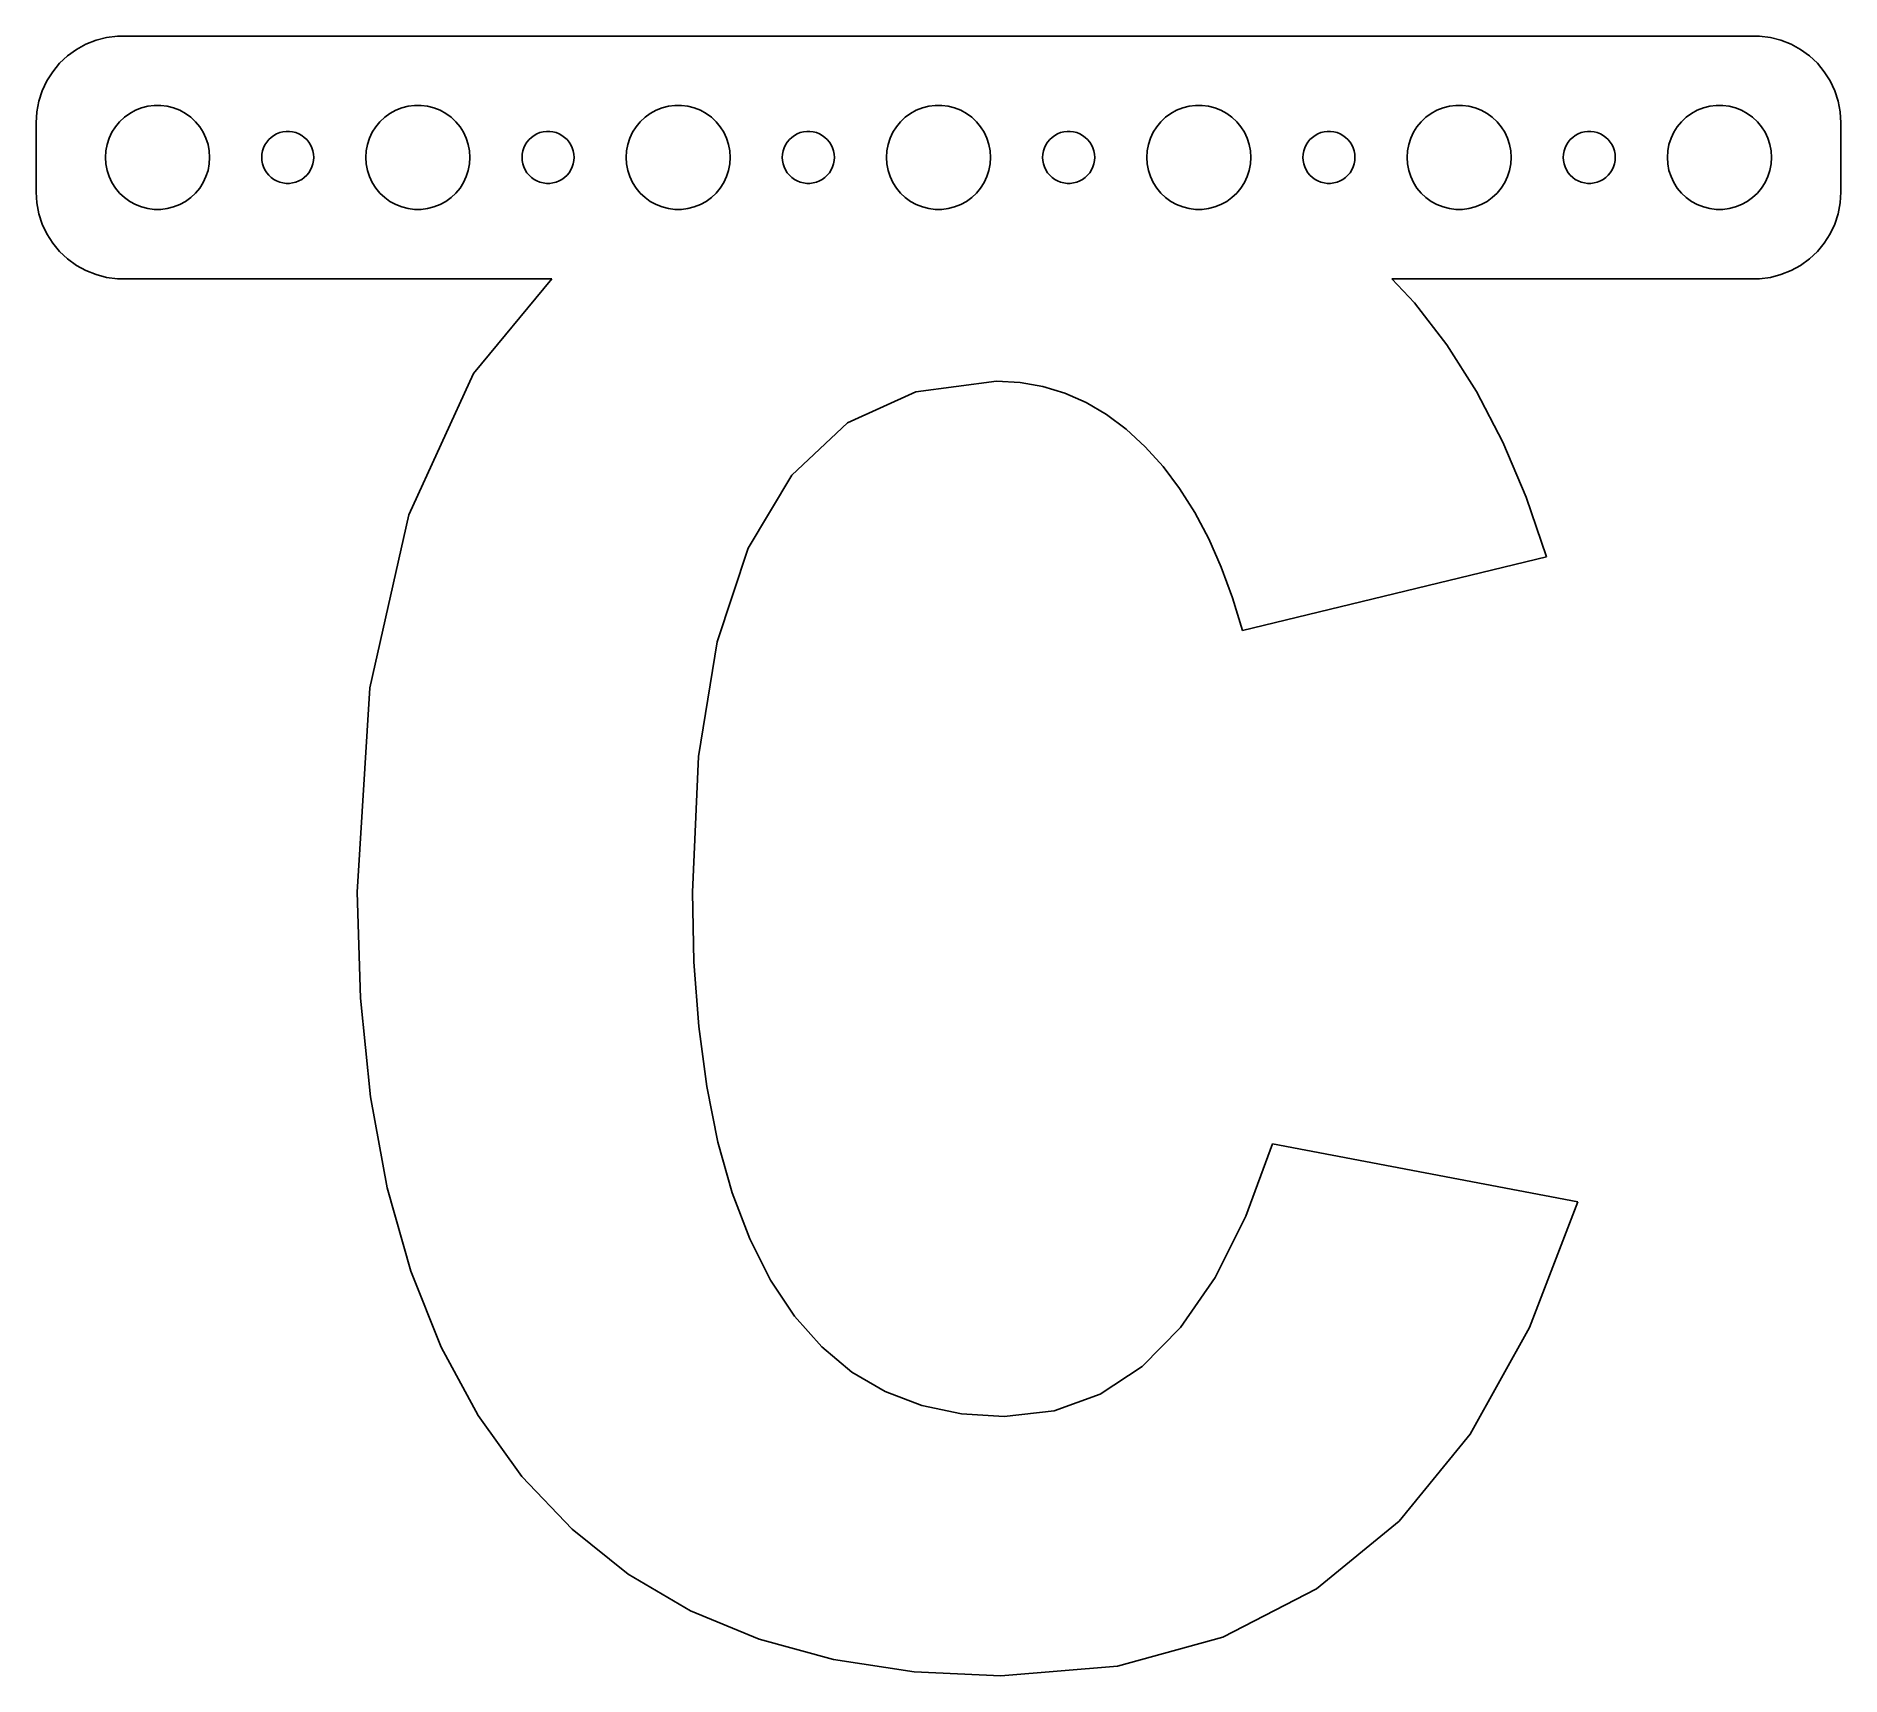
# Model space of a CAD drawing. Header units: metres. Extents: x -52 to 52, y -88 to 7.
import ezdxf

# ---------------------------------------------------------------- set-up
doc = ezdxf.new("R2010")
doc.units = ezdxf.units.M

msp = doc.modelspace()

# ---------------------------------------------------------------- linework, layer by layer
for p, q in [((-49.1289, 6.52412), (-49.6791, 6.22163)), ((-48.5451, 6.75528), (-49.1289, 6.52412)), ((-47.9369, 6.91142), (-48.5451, 6.75528)), ((-47.3139, 6.99013), (-47.9369, 6.91142)), ((47.3139, 6.99013), (-47.3139, 6.99013)), ((47.9369, 6.91142), (47.3139, 6.99013)), ((48.5451, 6.75528), (47.9369, 6.91142)), ((49.1289, 6.52412), (48.5451, 6.75528)), ((49.6791, 6.22163), (49.1289, 6.52412)), ((-50.6448, 5.42273), (-51.0451, 4.93892)), ((-50.1871, 5.85255), (-50.6448, 5.42273)), ((-49.6791, 6.22163), (-50.1871, 5.85255)), ((50.1871, 5.85255), (49.6791, 6.22163)), ((50.6448, 5.42273), (50.1871, 5.85255)), ((51.0451, 4.93892), (50.6448, 5.42273)), ((-51.3815, 4.40877), (-51.6489, 3.84062)), ((-51.0451, 4.93892), (-51.3815, 4.40877)), ((51.3815, 4.40877), (51.0451, 4.93892)), ((51.6489, 3.84062), (51.3815, 4.40877)), ((-51.8429, 3.24344), (-51.9606, 2.62666)), ((-51.6489, 3.84062), (-51.8429, 3.24344)), ((51.8429, 3.24344), (51.6489, 3.84062)), ((51.9606, 2.62666), (51.8429, 3.24344)), ((-51.9606, 2.62666), (-52, 2)), ((-47.1869, 2.05363), (-46.9123, 2.31154)), ((-46.9123, 2.31154), (-46.6075, 2.53297)), ((-46.6075, 2.53297), (-46.2773, 2.71448)), ((-46.2773, 2.71448), (-45.927, 2.85316)), ((-45.927, 2.85316), (-45.5621, 2.94685)), ((-45.5621, 2.94685), (-45.1884, 2.99408)), ((-45.1884, 2.99408), (-44.8116, 2.99408)), ((-44.8116, 2.99408), (-44.4379, 2.94685)), ((-44.4379, 2.94685), (-44.0729, 2.85316)), ((-44.0729, 2.85316), (-43.7227, 2.71448)), ((-43.7227, 2.71448), (-43.3925, 2.53297)), ((-43.3925, 2.53297), (-43.0877, 2.31154)), ((-43.0877, 2.31154), (-42.8131, 2.05363)), ((-32.1869, 2.05363), (-31.9123, 2.31154)), ((-31.9123, 2.31154), (-31.6075, 2.53297)), ((-31.6075, 2.53297), (-31.2773, 2.71448)), ((-31.2773, 2.71448), (-30.927, 2.85316)), ((-30.927, 2.85316), (-30.5621, 2.94685)), ((-30.5621, 2.94685), (-30.1884, 2.99408)), ((-30.1884, 2.99408), (-29.8116, 2.99408)), ((-29.8116, 2.99408), (-29.4379, 2.94685)), ((-29.4379, 2.94685), (-29.0729, 2.85316)), ((-29.0729, 2.85316), (-28.7227, 2.71448)), ((-28.7227, 2.71448), (-28.3925, 2.53297)), ((-28.3925, 2.53297), (-28.0877, 2.31154)), ((-28.0877, 2.31154), (-27.8131, 2.05363)), ((-17.1869, 2.05363), (-16.9123, 2.31154)), ((-16.9123, 2.31154), (-16.6075, 2.53297)), ((-16.6075, 2.53297), (-16.2773, 2.71448)), ((-16.2773, 2.71448), (-15.927, 2.85316)), ((-15.927, 2.85316), (-15.5621, 2.94685)), ((-15.5621, 2.94685), (-15.1884, 2.99408)), ((-15.1884, 2.99408), (-14.8116, 2.99408)), ((-14.8116, 2.99408), (-14.4379, 2.94685)), ((-14.4379, 2.94685), (-14.0729, 2.85316)), ((-14.0729, 2.85316), (-13.7227, 2.71448)), ((-13.7227, 2.71448), (-13.3925, 2.53297)), ((-13.3925, 2.53297), (-13.0877, 2.31154)), ((-13.0877, 2.31154), (-12.8131, 2.05363)), ((-2.1869, 2.05363), (-1.91226, 2.31154)), ((-1.91226, 2.31154), (-1.60747, 2.53297)), ((-1.60747, 2.53297), (-1.27733, 2.71448)), ((-1.27733, 2.71448), (-0.927048, 2.85316)), ((-0.927048, 2.85316), (-0.562134, 2.94685)), ((-0.562134, 2.94685), (-0.18837, 2.99408)), ((-0.18837, 2.99408), (0.18837, 2.99408)), ((0.18837, 2.99408), (0.562134, 2.94685)), ((0.562134, 2.94685), (0.927048, 2.85316)), ((0.927048, 2.85316), (1.27733, 2.71448)), ((1.27733, 2.71448), (1.60747, 2.53297)), ((1.60747, 2.53297), (1.91226, 2.31154)), ((1.91226, 2.31154), (2.1869, 2.05363)), ((12.8131, 2.05363), (13.0877, 2.31154)), ((13.0877, 2.31154), (13.3925, 2.53297)), ((13.3925, 2.53297), (13.7227, 2.71448)), ((13.7227, 2.71448), (14.0729, 2.85316)), ((14.0729, 2.85316), (14.4379, 2.94685)), ((14.4379, 2.94685), (14.8116, 2.99408)), ((14.8116, 2.99408), (15.1884, 2.99408)), ((15.1884, 2.99408), (15.5621, 2.94685)), ((15.5621, 2.94685), (15.927, 2.85316)), ((15.927, 2.85316), (16.2773, 2.71448)), ((16.2773, 2.71448), (16.6075, 2.53297)), ((16.6075, 2.53297), (16.9123, 2.31154)), ((16.9123, 2.31154), (17.1869, 2.05363)), ((27.8131, 2.05363), (28.0877, 2.31154)), ((28.0877, 2.31154), (28.3925, 2.53297)), ((28.3925, 2.53297), (28.7227, 2.71448)), ((28.7227, 2.71448), (29.0729, 2.85316)), ((29.0729, 2.85316), (29.4379, 2.94685)), ((29.4379, 2.94685), (29.8116, 2.99408)), ((29.8116, 2.99408), (30.1884, 2.99408)), ((30.1884, 2.99408), (30.5621, 2.94685)), ((30.5621, 2.94685), (30.927, 2.85316)), ((30.927, 2.85316), (31.2773, 2.71448)), ((31.2773, 2.71448), (31.6075, 2.53297)), ((31.6075, 2.53297), (31.9123, 2.31154)), ((31.9123, 2.31154), (32.1869, 2.05363)), ((42.8131, 2.05363), (43.0877, 2.31154)), ((43.0877, 2.31154), (43.3925, 2.53297)), ((43.3925, 2.53297), (43.7227, 2.71448)), ((43.7227, 2.71448), (44.0729, 2.85316)), ((44.0729, 2.85316), (44.4379, 2.94685)), ((44.4379, 2.94685), (44.8116, 2.99408)), ((44.8116, 2.99408), (45.1884, 2.99408)), ((45.1884, 2.99408), (45.5621, 2.94685)), ((45.5621, 2.94685), (45.927, 2.85316)), ((45.927, 2.85316), (46.2773, 2.71448)), ((46.2773, 2.71448), (46.6075, 2.53297)), ((46.6075, 2.53297), (46.9123, 2.31154)), ((46.9123, 2.31154), (47.1869, 2.05363)), ((52, 2), (51.9606, 2.62666)), ((-52, 2), (-52, -2)), ((-47.9057, 0.746063), (-47.7893, 1.10437)), ((-47.7893, 1.10437), (-47.6289, 1.44525)), ((-47.6289, 1.44525), (-47.427, 1.76335)), ((-47.427, 1.76335), (-47.1869, 2.05363)), ((-42.8131, 2.05363), (-42.5729, 1.76335)), ((-42.5729, 1.76335), (-42.3711, 1.44525)), ((-42.3711, 1.44525), (-42.2107, 1.10437)), ((-42.2107, 1.10437), (-42.0942, 0.746063)), ((-38.5934, 1.02681), (-38.4561, 1.15576)), ((-38.4561, 1.15576), (-38.3037, 1.26648)), ((-38.3037, 1.26648), (-38.1387, 1.35724)), ((-38.1387, 1.35724), (-37.9635, 1.42657)), ((-37.9635, 1.42657), (-37.7811, 1.47342)), ((-37.7811, 1.47342), (-37.5942, 1.49704)), ((-37.5942, 1.49704), (-37.4058, 1.49704)), ((-37.4058, 1.49704), (-37.2189, 1.47342)), ((-37.2189, 1.47342), (-37.0365, 1.42657)), ((-37.0365, 1.42657), (-36.8613, 1.35724)), ((-36.8613, 1.35724), (-36.6963, 1.26648)), ((-36.6963, 1.26648), (-36.5439, 1.15576)), ((-36.5439, 1.15576), (-36.4065, 1.02681)), ((-32.9057, 0.746063), (-32.7893, 1.10437)), ((-32.7893, 1.10437), (-32.6289, 1.44525)), ((-32.6289, 1.44525), (-32.427, 1.76335)), ((-32.427, 1.76335), (-32.1869, 2.05363)), ((-27.8131, 2.05363), (-27.5729, 1.76335)), ((-27.5729, 1.76335), (-27.3711, 1.44525)), ((-27.3711, 1.44525), (-27.2107, 1.10437)), ((-27.2107, 1.10437), (-27.0942, 0.746063)), ((-23.5934, 1.02681), (-23.4561, 1.15576)), ((-23.4561, 1.15576), (-23.3037, 1.26648)), ((-23.3037, 1.26648), (-23.1387, 1.35724)), ((-23.1387, 1.35724), (-22.9635, 1.42657)), ((-22.9635, 1.42657), (-22.7811, 1.47342)), ((-22.7811, 1.47342), (-22.5942, 1.49704)), ((-22.5942, 1.49704), (-22.4058, 1.49704)), ((-22.4058, 1.49704), (-22.2189, 1.47342)), ((-22.2189, 1.47342), (-22.0365, 1.42657)), ((-22.0365, 1.42657), (-21.8613, 1.35724)), ((-21.8613, 1.35724), (-21.6963, 1.26648)), ((-21.6963, 1.26648), (-21.5439, 1.15576)), ((-21.5439, 1.15576), (-21.4065, 1.02681)), ((-17.9057, 0.746063), (-17.7893, 1.10437)), ((-17.7893, 1.10437), (-17.6289, 1.44525)), ((-17.6289, 1.44525), (-17.427, 1.76335)), ((-17.427, 1.76335), (-17.1869, 2.05363)), ((-12.8131, 2.05363), (-12.5729, 1.76335)), ((-12.5729, 1.76335), (-12.3711, 1.44525)), ((-12.3711, 1.44525), (-12.2107, 1.10437)), ((-12.2107, 1.10437), (-12.0942, 0.746063)), ((-8.59344, 1.02681), (-8.45613, 1.15576)), ((-8.45613, 1.15576), (-8.30373, 1.26648)), ((-8.30373, 1.26648), (-8.13866, 1.35724)), ((-8.13866, 1.35724), (-7.96352, 1.42657)), ((-7.96352, 1.42657), (-7.78107, 1.47342)), ((-7.78107, 1.47342), (-7.59418, 1.49704)), ((-7.59418, 1.49704), (-7.40581, 1.49704)), ((-7.40581, 1.49704), (-7.21892, 1.47342)), ((-7.21892, 1.47342), (-7.03647, 1.42657)), ((-7.03647, 1.42657), (-6.86133, 1.35724)), ((-6.86133, 1.35724), (-6.69626, 1.26648)), ((-6.69626, 1.26648), (-6.54385, 1.15576)), ((-6.54385, 1.15576), (-6.40654, 1.02681)), ((-2.90575, 0.746063), (-2.78932, 1.10437)), ((-2.78932, 1.10437), (-2.62891, 1.44525)), ((-2.62891, 1.44525), (-2.42705, 1.76335)), ((-2.42705, 1.76335), (-2.1869, 2.05363)), ((2.1869, 2.05363), (2.42705, 1.76335)), ((2.42705, 1.76335), (2.62891, 1.44525)), ((2.62891, 1.44525), (2.78932, 1.10437)), ((2.78932, 1.10437), (2.90575, 0.746063)), ((6.40654, 1.02681), (6.54385, 1.15576)), ((6.54385, 1.15576), (6.69626, 1.26648)), ((6.69626, 1.26648), (6.86133, 1.35724)), ((6.86133, 1.35724), (7.03647, 1.42657)), ((7.03647, 1.42657), (7.21892, 1.47342)), ((7.21892, 1.47342), (7.40581, 1.49704)), ((7.40581, 1.49704), (7.59418, 1.49704)), ((7.59418, 1.49704), (7.78107, 1.47342)), ((7.78107, 1.47342), (7.96352, 1.42657)), ((7.96352, 1.42657), (8.13866, 1.35724)), ((8.13866, 1.35724), (8.30373, 1.26648)), ((8.30373, 1.26648), (8.45613, 1.15576)), ((8.45613, 1.15576), (8.59344, 1.02681)), ((12.0942, 0.746063), (12.2107, 1.10437)), ((12.2107, 1.10437), (12.3711, 1.44525)), ((12.3711, 1.44525), (12.5729, 1.76335)), ((12.5729, 1.76335), (12.8131, 2.05363)), ((17.1869, 2.05363), (17.427, 1.76335)), ((17.427, 1.76335), (17.6289, 1.44525)), ((17.6289, 1.44525), (17.7893, 1.10437)), ((17.7893, 1.10437), (17.9057, 0.746063)), ((21.4065, 1.02681), (21.5439, 1.15576)), ((21.5439, 1.15576), (21.6963, 1.26648)), ((21.6963, 1.26648), (21.8613, 1.35724)), ((21.8613, 1.35724), (22.0365, 1.42657)), ((22.0365, 1.42657), (22.2189, 1.47342)), ((22.2189, 1.47342), (22.4058, 1.49704)), ((22.4058, 1.49704), (22.5942, 1.49704)), ((22.5942, 1.49704), (22.7811, 1.47342)), ((22.7811, 1.47342), (22.9635, 1.42657)), ((22.9635, 1.42657), (23.1387, 1.35724)), ((23.1387, 1.35724), (23.3037, 1.26648)), ((23.3037, 1.26648), (23.4561, 1.15576)), ((23.4561, 1.15576), (23.5934, 1.02681)), ((27.0942, 0.746063), (27.2107, 1.10437)), ((27.2107, 1.10437), (27.3711, 1.44525)), ((27.3711, 1.44525), (27.5729, 1.76335)), ((27.5729, 1.76335), (27.8131, 2.05363)), ((32.1869, 2.05363), (32.427, 1.76335)), ((32.427, 1.76335), (32.6289, 1.44525)), ((32.6289, 1.44525), (32.7893, 1.10437)), ((32.7893, 1.10437), (32.9057, 0.746063)), ((36.4065, 1.02681), (36.5439, 1.15576)), ((36.5439, 1.15576), (36.6963, 1.26648)), ((36.6963, 1.26648), (36.8613, 1.35724)), ((36.8613, 1.35724), (37.0365, 1.42657)), ((37.0365, 1.42657), (37.2189, 1.47342)), ((37.2189, 1.47342), (37.4058, 1.49704)), ((37.4058, 1.49704), (37.5942, 1.49704)), ((37.5942, 1.49704), (37.7811, 1.47342)), ((37.7811, 1.47342), (37.9635, 1.42657)), ((37.9635, 1.42657), (38.1387, 1.35724)), ((38.1387, 1.35724), (38.3037, 1.26648)), ((38.3037, 1.26648), (38.4561, 1.15576)), ((38.4561, 1.15576), (38.5934, 1.02681)), ((42.0942, 0.746063), (42.2107, 1.10437)), ((42.2107, 1.10437), (42.3711, 1.44525)), ((42.3711, 1.44525), (42.5729, 1.76335)), ((42.5729, 1.76335), (42.8131, 2.05363)), ((47.1869, 2.05363), (47.427, 1.76335)), ((47.427, 1.76335), (47.6289, 1.44525)), ((47.6289, 1.44525), (47.7893, 1.10437)), ((47.7893, 1.10437), (47.9057, 0.746063)), ((52, -2), (52, 2)), ((-48, 0), (-47.9763, 0.375992)), ((-47.9763, -0.375992), (-48, 0)), ((-47.9763, 0.375992), (-47.9057, 0.746063)), ((-42.0942, 0.746063), (-42.0237, 0.375992)), ((-42.0237, 0.375992), (-42, 0)), ((-42, 0), (-42.0237, -0.375992)), ((-39, 0), (-38.9882, 0.187988)), ((-38.9882, -0.187988), (-39, 0)), ((-38.9882, 0.187988), (-38.9529, 0.373032)), ((-38.9529, 0.373032), (-38.8947, 0.552185)), ((-38.8947, 0.552185), (-38.8145, 0.722626)), ((-38.8145, 0.722626), (-38.7135, 0.881668)), ((-38.7135, 0.881668), (-38.5934, 1.02681)), ((-36.4065, 1.02681), (-36.2865, 0.881668)), ((-36.2865, 0.881668), (-36.1855, 0.722626)), ((-36.1855, 0.722626), (-36.1053, 0.552185)), ((-36.1053, 0.552185), (-36.0471, 0.373032)), ((-36.0471, 0.373032), (-36.0118, 0.187988)), ((-36.0118, 0.187988), (-36, 0)), ((-36, 0), (-36.0118, -0.187988)), ((-33, 0), (-32.9763, 0.375992)), ((-32.9763, -0.375992), (-33, 0)), ((-32.9763, 0.375992), (-32.9057, 0.746063)), ((-27.0942, 0.746063), (-27.0237, 0.375992)), ((-27.0237, 0.375992), (-27, 0)), ((-27, 0), (-27.0237, -0.375992)), ((-24, 0), (-23.9882, 0.187988)), ((-23.9882, -0.187988), (-24, 0)), ((-23.9882, 0.187988), (-23.9529, 0.373032)), ((-23.9529, 0.373032), (-23.8947, 0.552185)), ((-23.8947, 0.552185), (-23.8145, 0.722626)), ((-23.8145, 0.722626), (-23.7135, 0.881668)), ((-23.7135, 0.881668), (-23.5934, 1.02681)), ((-21.4065, 1.02681), (-21.2865, 0.881668)), ((-21.2865, 0.881668), (-21.1855, 0.722626)), ((-21.1855, 0.722626), (-21.1053, 0.552185)), ((-21.1053, 0.552185), (-21.0471, 0.373032)), ((-21.0471, 0.373032), (-21.0118, 0.187988)), ((-21.0118, 0.187988), (-21, 0)), ((-21, 0), (-21.0118, -0.187988)), ((-18, 0), (-17.9763, 0.375992)), ((-17.9763, -0.375992), (-18, 0)), ((-17.9763, 0.375992), (-17.9057, 0.746063)), ((-12.0942, 0.746063), (-12.0237, 0.375992)), ((-12.0237, 0.375992), (-12, 0)), ((-12, 0), (-12.0237, -0.375992)), ((-9, 0), (-8.98816, 0.187988)), ((-8.98816, -0.187988), (-9, 0)), ((-8.98816, 0.187988), (-8.95287, 0.373032)), ((-8.95287, 0.373032), (-8.89465, 0.552185)), ((-8.89465, 0.552185), (-8.81445, 0.722626)), ((-8.81445, 0.722626), (-8.71352, 0.881668)), ((-8.71352, 0.881668), (-8.59344, 1.02681)), ((-6.40654, 1.02681), (-6.28647, 0.881668)), ((-6.28647, 0.881668), (-6.18553, 0.722626)), ((-6.18553, 0.722626), (-6.10533, 0.552185)), ((-6.10533, 0.552185), (-6.04712, 0.373032)), ((-6.04712, 0.373032), (-6.01183, 0.187988)), ((-6.01183, 0.187988), (-6, 0)), ((-6, 0), (-6.01183, -0.187988)), ((-3, 0), (-2.97633, 0.375992)), ((-2.97633, -0.375992), (-3, 0)), ((-2.97633, 0.375992), (-2.90575, 0.746063)), ((2.90575, 0.746063), (2.97633, 0.375992)), ((2.97633, 0.375992), (3, 0)), ((3, 0), (2.97633, -0.375992)), ((6, 0), (6.01183, 0.187988)), ((6.01183, -0.187988), (6, 0)), ((6.01183, 0.187988), (6.04712, 0.373032)), ((6.04712, 0.373032), (6.10533, 0.552185)), ((6.10533, 0.552185), (6.18553, 0.722626)), ((6.18553, 0.722626), (6.28647, 0.881668)), ((6.28647, 0.881668), (6.40654, 1.02681)), ((8.59344, 1.02681), (8.71352, 0.881668)), ((8.71352, 0.881668), (8.81445, 0.722626)), ((8.81445, 0.722626), (8.89465, 0.552185)), ((8.89465, 0.552185), (8.95287, 0.373032)), ((8.95287, 0.373032), (8.98816, 0.187988)), ((8.98816, 0.187988), (9, 0)), ((9, 0), (8.98816, -0.187988)), ((12, 0), (12.0237, 0.375992)), ((12.0237, -0.375992), (12, 0)), ((12.0237, 0.375992), (12.0942, 0.746063)), ((17.9057, 0.746063), (17.9763, 0.375992)), ((17.9763, 0.375992), (18, 0)), ((18, 0), (17.9763, -0.375992)), ((21, 0), (21.0118, 0.187988)), ((21.0118, -0.187988), (21, 0)), ((21.0118, 0.187988), (21.0471, 0.373032)), ((21.0471, 0.373032), (21.1053, 0.552185)), ((21.1053, 0.552185), (21.1855, 0.722626)), ((21.1855, 0.722626), (21.2865, 0.881668)), ((21.2865, 0.881668), (21.4065, 1.02681)), ((23.5934, 1.02681), (23.7135, 0.881668)), ((23.7135, 0.881668), (23.8145, 0.722626)), ((23.8145, 0.722626), (23.8947, 0.552185)), ((23.8947, 0.552185), (23.9529, 0.373032)), ((23.9529, 0.373032), (23.9882, 0.187988)), ((23.9882, 0.187988), (24, 0)), ((24, 0), (23.9882, -0.187988)), ((27, 0), (27.0237, 0.375992)), ((27.0237, -0.375992), (27, 0)), ((27.0237, 0.375992), (27.0942, 0.746063)), ((32.9057, 0.746063), (32.9763, 0.375992)), ((32.9763, 0.375992), (33, 0)), ((33, 0), (32.9763, -0.375992)), ((36, 0), (36.0118, 0.187988)), ((36.0118, -0.187988), (36, 0)), ((36.0118, 0.187988), (36.0471, 0.373032)), ((36.0471, 0.373032), (36.1053, 0.552185)), ((36.1053, 0.552185), (36.1855, 0.722626)), ((36.1855, 0.722626), (36.2865, 0.881668)), ((36.2865, 0.881668), (36.4065, 1.02681)), ((38.5934, 1.02681), (38.7135, 0.881668)), ((38.7135, 0.881668), (38.8145, 0.722626)), ((38.8145, 0.722626), (38.8947, 0.552185)), ((38.8947, 0.552185), (38.9529, 0.373032)), ((38.9529, 0.373032), (38.9882, 0.187988)), ((38.9882, 0.187988), (39, 0)), ((39, 0), (38.9882, -0.187988)), ((42, 0), (42.0237, 0.375992)), ((42.0237, -0.375992), (42, 0)), ((42.0237, 0.375992), (42.0942, 0.746063)), ((47.9057, 0.746063), (47.9763, 0.375992)), ((47.9763, 0.375992), (48, 0)), ((48, 0), (47.9763, -0.375992)), ((-47.9057, -0.746063), (-47.9763, -0.375992)), ((-47.7893, -1.10437), (-47.9057, -0.746063)), ((-42.0942, -0.746063), (-42.2107, -1.10437)), ((-42.0237, -0.375992), (-42.0942, -0.746063)), ((-38.9529, -0.373032), (-38.9882, -0.187988)), ((-38.8947, -0.552185), (-38.9529, -0.373032)), ((-38.8145, -0.722626), (-38.8947, -0.552185)), ((-38.7135, -0.881668), (-38.8145, -0.722626)), ((-38.5934, -1.02681), (-38.7135, -0.881668)), ((-38.4561, -1.15576), (-38.5934, -1.02681)), ((-36.4065, -1.02681), (-36.5439, -1.15576)), ((-36.2865, -0.881668), (-36.4065, -1.02681)), ((-36.1855, -0.722626), (-36.2865, -0.881668)), ((-36.1053, -0.552185), (-36.1855, -0.722626)), ((-36.0471, -0.373032), (-36.1053, -0.552185)), ((-36.0118, -0.187988), (-36.0471, -0.373032)), ((-32.9057, -0.746063), (-32.9763, -0.375992)), ((-32.7893, -1.10437), (-32.9057, -0.746063)), ((-27.0942, -0.746063), (-27.2107, -1.10437)), ((-27.0237, -0.375992), (-27.0942, -0.746063)), ((-23.9529, -0.373032), (-23.9882, -0.187988)), ((-23.8947, -0.552185), (-23.9529, -0.373032)), ((-23.8145, -0.722626), (-23.8947, -0.552185)), ((-23.7135, -0.881668), (-23.8145, -0.722626)), ((-23.5934, -1.02681), (-23.7135, -0.881668)), ((-23.4561, -1.15576), (-23.5934, -1.02681)), ((-21.4065, -1.02681), (-21.5439, -1.15576)), ((-21.2865, -0.881668), (-21.4065, -1.02681)), ((-21.1855, -0.722626), (-21.2865, -0.881668)), ((-21.1053, -0.552185), (-21.1855, -0.722626)), ((-21.0471, -0.373032), (-21.1053, -0.552185)), ((-21.0118, -0.187988), (-21.0471, -0.373032)), ((-17.9057, -0.746063), (-17.9763, -0.375992)), ((-17.7893, -1.10437), (-17.9057, -0.746063)), ((-12.0942, -0.746063), (-12.2107, -1.10437)), ((-12.0237, -0.375992), (-12.0942, -0.746063)), ((-8.95287, -0.373032), (-8.98816, -0.187988)), ((-8.89465, -0.552185), (-8.95287, -0.373032)), ((-8.81445, -0.722626), (-8.89465, -0.552185)), ((-8.71352, -0.881668), (-8.81445, -0.722626)), ((-8.59344, -1.02681), (-8.71352, -0.881668)), ((-8.45613, -1.15576), (-8.59344, -1.02681)), ((-6.40654, -1.02681), (-6.54385, -1.15576)), ((-6.28647, -0.881668), (-6.40654, -1.02681)), ((-6.18553, -0.722626), (-6.28647, -0.881668)), ((-6.10533, -0.552185), (-6.18553, -0.722626)), ((-6.04712, -0.373032), (-6.10533, -0.552185)), ((-6.01183, -0.187988), (-6.04712, -0.373032)), ((-2.90575, -0.746063), (-2.97633, -0.375992)), ((-2.78932, -1.10437), (-2.90575, -0.746063)), ((2.90575, -0.746063), (2.78932, -1.10437)), ((2.97633, -0.375992), (2.90575, -0.746063)), ((6.04712, -0.373032), (6.01183, -0.187988)), ((6.10533, -0.552185), (6.04712, -0.373032)), ((6.18553, -0.722626), (6.10533, -0.552185)), ((6.28647, -0.881668), (6.18553, -0.722626)), ((6.40654, -1.02681), (6.28647, -0.881668)), ((6.54385, -1.15576), (6.40654, -1.02681)), ((8.59344, -1.02681), (8.45613, -1.15576)), ((8.71352, -0.881668), (8.59344, -1.02681)), ((8.81445, -0.722626), (8.71352, -0.881668)), ((8.89465, -0.552185), (8.81445, -0.722626)), ((8.95287, -0.373032), (8.89465, -0.552185)), ((8.98816, -0.187988), (8.95287, -0.373032)), ((12.0942, -0.746063), (12.0237, -0.375992)), ((12.2107, -1.10437), (12.0942, -0.746063)), ((17.9057, -0.746063), (17.7893, -1.10437)), ((17.9763, -0.375992), (17.9057, -0.746063)), ((21.0471, -0.373032), (21.0118, -0.187988)), ((21.1053, -0.552185), (21.0471, -0.373032)), ((21.1855, -0.722626), (21.1053, -0.552185)), ((21.2865, -0.881668), (21.1855, -0.722626)), ((21.4065, -1.02681), (21.2865, -0.881668)), ((21.5439, -1.15576), (21.4065, -1.02681)), ((23.5934, -1.02681), (23.4561, -1.15576)), ((23.7135, -0.881668), (23.5934, -1.02681)), ((23.8145, -0.722626), (23.7135, -0.881668)), ((23.8947, -0.552185), (23.8145, -0.722626)), ((23.9529, -0.373032), (23.8947, -0.552185)), ((23.9882, -0.187988), (23.9529, -0.373032)), ((27.0942, -0.746063), (27.0237, -0.375992)), ((27.2107, -1.10437), (27.0942, -0.746063)), ((32.9057, -0.746063), (32.7893, -1.10437)), ((32.9763, -0.375992), (32.9057, -0.746063)), ((36.0471, -0.373032), (36.0118, -0.187988)), ((36.1053, -0.552185), (36.0471, -0.373032)), ((36.1855, -0.722626), (36.1053, -0.552185)), ((36.2865, -0.881668), (36.1855, -0.722626)), ((36.4065, -1.02681), (36.2865, -0.881668)), ((36.5439, -1.15576), (36.4065, -1.02681)), ((38.5934, -1.02681), (38.4561, -1.15576)), ((38.7135, -0.881668), (38.5934, -1.02681)), ((38.8145, -0.722626), (38.7135, -0.881668)), ((38.8947, -0.552185), (38.8145, -0.722626)), ((38.9529, -0.373032), (38.8947, -0.552185)), ((38.9882, -0.187988), (38.9529, -0.373032)), ((42.0942, -0.746063), (42.0237, -0.375992)), ((42.2107, -1.10437), (42.0942, -0.746063)), ((47.9057, -0.746063), (47.7893, -1.10437)), ((47.9763, -0.375992), (47.9057, -0.746063)), ((-52, -2), (-51.9606, -2.62666)), ((-47.6289, -1.44525), (-47.7893, -1.10437)), ((-47.427, -1.76335), (-47.6289, -1.44525)), ((-47.1869, -2.05363), (-47.427, -1.76335)), ((-46.9123, -2.31154), (-47.1869, -2.05363)), ((-42.8131, -2.05363), (-43.0877, -2.31154)), ((-42.5729, -1.76335), (-42.8131, -2.05363)), ((-42.3711, -1.44525), (-42.5729, -1.76335)), ((-42.2107, -1.10437), (-42.3711, -1.44525)), ((-38.3037, -1.26648), (-38.4561, -1.15576)), ((-38.1387, -1.35724), (-38.3037, -1.26648)), ((-37.9635, -1.42657), (-38.1387, -1.35724)), ((-37.7811, -1.47342), (-37.9635, -1.42657)), ((-37.5942, -1.49704), (-37.7811, -1.47342)), ((-37.4058, -1.49704), (-37.5942, -1.49704)), ((-37.2189, -1.47342), (-37.4058, -1.49704)), ((-37.0365, -1.42657), (-37.2189, -1.47342)), ((-36.8613, -1.35724), (-37.0365, -1.42657)), ((-36.6963, -1.26648), (-36.8613, -1.35724)), ((-36.5439, -1.15576), (-36.6963, -1.26648)), ((-32.6289, -1.44525), (-32.7893, -1.10437)), ((-32.427, -1.76335), (-32.6289, -1.44525)), ((-32.1869, -2.05363), (-32.427, -1.76335)), ((-31.9123, -2.31154), (-32.1869, -2.05363)), ((-27.8131, -2.05363), (-28.0877, -2.31154)), ((-27.5729, -1.76335), (-27.8131, -2.05363)), ((-27.3711, -1.44525), (-27.5729, -1.76335)), ((-27.2107, -1.10437), (-27.3711, -1.44525)), ((-23.3037, -1.26648), (-23.4561, -1.15576)), ((-23.1387, -1.35724), (-23.3037, -1.26648)), ((-22.9635, -1.42657), (-23.1387, -1.35724)), ((-22.7811, -1.47342), (-22.9635, -1.42657)), ((-22.5942, -1.49704), (-22.7811, -1.47342)), ((-22.4058, -1.49704), (-22.5942, -1.49704)), ((-22.2189, -1.47342), (-22.4058, -1.49704)), ((-22.0365, -1.42657), (-22.2189, -1.47342)), ((-21.8613, -1.35724), (-22.0365, -1.42657)), ((-21.6963, -1.26648), (-21.8613, -1.35724)), ((-21.5439, -1.15576), (-21.6963, -1.26648)), ((-17.6289, -1.44525), (-17.7893, -1.10437)), ((-17.427, -1.76335), (-17.6289, -1.44525)), ((-17.1869, -2.05363), (-17.427, -1.76335)), ((-16.9123, -2.31154), (-17.1869, -2.05363)), ((-12.8131, -2.05363), (-13.0877, -2.31154)), ((-12.5729, -1.76335), (-12.8131, -2.05363)), ((-12.3711, -1.44525), (-12.5729, -1.76335)), ((-12.2107, -1.10437), (-12.3711, -1.44525)), ((-8.30373, -1.26648), (-8.45613, -1.15576)), ((-8.13866, -1.35724), (-8.30373, -1.26648)), ((-7.96352, -1.42657), (-8.13866, -1.35724)), ((-7.78107, -1.47342), (-7.96352, -1.42657)), ((-7.59418, -1.49704), (-7.78107, -1.47342)), ((-7.40581, -1.49704), (-7.59418, -1.49704)), ((-7.21892, -1.47342), (-7.40581, -1.49704)), ((-7.03647, -1.42657), (-7.21892, -1.47342)), ((-6.86133, -1.35724), (-7.03647, -1.42657)), ((-6.69626, -1.26648), (-6.86133, -1.35724)), ((-6.54385, -1.15576), (-6.69626, -1.26648)), ((-2.62891, -1.44525), (-2.78932, -1.10437)), ((-2.42705, -1.76335), (-2.62891, -1.44525)), ((-2.1869, -2.05363), (-2.42705, -1.76335)), ((-1.91226, -2.31154), (-2.1869, -2.05363)), ((2.1869, -2.05363), (1.91226, -2.31154)), ((2.42705, -1.76335), (2.1869, -2.05363)), ((2.62891, -1.44525), (2.42705, -1.76335)), ((2.78932, -1.10437), (2.62891, -1.44525)), ((6.69626, -1.26648), (6.54385, -1.15576)), ((6.86133, -1.35724), (6.69626, -1.26648)), ((7.03647, -1.42657), (6.86133, -1.35724)), ((7.21892, -1.47342), (7.03647, -1.42657)), ((7.40581, -1.49704), (7.21892, -1.47342)), ((7.59418, -1.49704), (7.40581, -1.49704)), ((7.78107, -1.47342), (7.59418, -1.49704)), ((7.96352, -1.42657), (7.78107, -1.47342)), ((8.13866, -1.35724), (7.96352, -1.42657)), ((8.30373, -1.26648), (8.13866, -1.35724)), ((8.45613, -1.15576), (8.30373, -1.26648)), ((12.3711, -1.44525), (12.2107, -1.10437)), ((12.5729, -1.76335), (12.3711, -1.44525)), ((12.8131, -2.05363), (12.5729, -1.76335)), ((13.0877, -2.31154), (12.8131, -2.05363)), ((17.1869, -2.05363), (16.9123, -2.31154)), ((17.427, -1.76335), (17.1869, -2.05363)), ((17.6289, -1.44525), (17.427, -1.76335)), ((17.7893, -1.10437), (17.6289, -1.44525)), ((21.6963, -1.26648), (21.5439, -1.15576)), ((21.8613, -1.35724), (21.6963, -1.26648)), ((22.0365, -1.42657), (21.8613, -1.35724)), ((22.2189, -1.47342), (22.0365, -1.42657)), ((22.4058, -1.49704), (22.2189, -1.47342)), ((22.5942, -1.49704), (22.4058, -1.49704)), ((22.7811, -1.47342), (22.5942, -1.49704)), ((22.9635, -1.42657), (22.7811, -1.47342)), ((23.1387, -1.35724), (22.9635, -1.42657)), ((23.3037, -1.26648), (23.1387, -1.35724)), ((23.4561, -1.15576), (23.3037, -1.26648)), ((27.3711, -1.44525), (27.2107, -1.10437)), ((27.5729, -1.76335), (27.3711, -1.44525)), ((27.8131, -2.05363), (27.5729, -1.76335)), ((28.0877, -2.31154), (27.8131, -2.05363)), ((32.1869, -2.05363), (31.9123, -2.31154)), ((32.427, -1.76335), (32.1869, -2.05363)), ((32.6289, -1.44525), (32.427, -1.76335)), ((32.7893, -1.10437), (32.6289, -1.44525)), ((36.6963, -1.26648), (36.5439, -1.15576)), ((36.8613, -1.35724), (36.6963, -1.26648)), ((37.0365, -1.42657), (36.8613, -1.35724)), ((37.2189, -1.47342), (37.0365, -1.42657)), ((37.4058, -1.49704), (37.2189, -1.47342)), ((37.5942, -1.49704), (37.4058, -1.49704)), ((37.7811, -1.47342), (37.5942, -1.49704)), ((37.9635, -1.42657), (37.7811, -1.47342)), ((38.1387, -1.35724), (37.9635, -1.42657)), ((38.3037, -1.26648), (38.1387, -1.35724)), ((38.4561, -1.15576), (38.3037, -1.26648)), ((42.3711, -1.44525), (42.2107, -1.10437)), ((42.5729, -1.76335), (42.3711, -1.44525)), ((42.8131, -2.05363), (42.5729, -1.76335)), ((43.0877, -2.31154), (42.8131, -2.05363)), ((47.1869, -2.05363), (46.9123, -2.31154)), ((47.427, -1.76335), (47.1869, -2.05363)), ((47.6289, -1.44525), (47.427, -1.76335)), ((47.7893, -1.10437), (47.6289, -1.44525)), ((51.9606, -2.62666), (52, -2)), ((-51.9606, -2.62666), (-51.8429, -3.24344)), ((-46.6075, -2.53297), (-46.9123, -2.31154)), ((-46.2773, -2.71448), (-46.6075, -2.53297)), ((-45.927, -2.85316), (-46.2773, -2.71448)), ((-45.5621, -2.94685), (-45.927, -2.85316)), ((-45.1884, -2.99408), (-45.5621, -2.94685)), ((-44.8116, -2.99408), (-45.1884, -2.99408)), ((-44.4379, -2.94685), (-44.8116, -2.99408)), ((-44.0729, -2.85316), (-44.4379, -2.94685)), ((-43.7227, -2.71448), (-44.0729, -2.85316)), ((-43.3925, -2.53297), (-43.7227, -2.71448)), ((-43.0877, -2.31154), (-43.3925, -2.53297)), ((-31.6075, -2.53297), (-31.9123, -2.31154)), ((-31.2773, -2.71448), (-31.6075, -2.53297)), ((-30.927, -2.85316), (-31.2773, -2.71448)), ((-30.5621, -2.94685), (-30.927, -2.85316)), ((-30.1884, -2.99408), (-30.5621, -2.94685)), ((-29.8116, -2.99408), (-30.1884, -2.99408)), ((-29.4379, -2.94685), (-29.8116, -2.99408)), ((-29.0729, -2.85316), (-29.4379, -2.94685)), ((-28.7227, -2.71448), (-29.0729, -2.85316)), ((-28.3925, -2.53297), (-28.7227, -2.71448)), ((-28.0877, -2.31154), (-28.3925, -2.53297)), ((-16.6075, -2.53297), (-16.9123, -2.31154)), ((-16.2773, -2.71448), (-16.6075, -2.53297)), ((-15.927, -2.85316), (-16.2773, -2.71448)), ((-15.5621, -2.94685), (-15.927, -2.85316)), ((-15.1884, -2.99408), (-15.5621, -2.94685)), ((-14.8116, -2.99408), (-15.1884, -2.99408)), ((-14.4379, -2.94685), (-14.8116, -2.99408)), ((-14.0729, -2.85316), (-14.4379, -2.94685)), ((-13.7227, -2.71448), (-14.0729, -2.85316)), ((-13.3925, -2.53297), (-13.7227, -2.71448)), ((-13.0877, -2.31154), (-13.3925, -2.53297)), ((-1.60747, -2.53297), (-1.91226, -2.31154)), ((-1.27733, -2.71448), (-1.60747, -2.53297)), ((-0.927048, -2.85316), (-1.27733, -2.71448)), ((-0.562134, -2.94685), (-0.927048, -2.85316)), ((-0.18837, -2.99408), (-0.562134, -2.94685)), ((0.18837, -2.99408), (-0.18837, -2.99408)), ((0.562134, -2.94685), (0.18837, -2.99408)), ((0.927048, -2.85316), (0.562134, -2.94685)), ((1.27733, -2.71448), (0.927048, -2.85316)), ((1.60747, -2.53297), (1.27733, -2.71448)), ((1.91226, -2.31154), (1.60747, -2.53297)), ((13.3925, -2.53297), (13.0877, -2.31154)), ((13.7227, -2.71448), (13.3925, -2.53297)), ((14.0729, -2.85316), (13.7227, -2.71448)), ((14.4379, -2.94685), (14.0729, -2.85316)), ((14.8116, -2.99408), (14.4379, -2.94685)), ((15.1884, -2.99408), (14.8116, -2.99408)), ((15.5621, -2.94685), (15.1884, -2.99408)), ((15.927, -2.85316), (15.5621, -2.94685)), ((16.2773, -2.71448), (15.927, -2.85316)), ((16.6075, -2.53297), (16.2773, -2.71448)), ((16.9123, -2.31154), (16.6075, -2.53297)), ((28.3925, -2.53297), (28.0877, -2.31154)), ((28.7227, -2.71448), (28.3925, -2.53297)), ((29.0729, -2.85316), (28.7227, -2.71448)), ((29.4379, -2.94685), (29.0729, -2.85316)), ((29.8116, -2.99408), (29.4379, -2.94685)), ((30.1884, -2.99408), (29.8116, -2.99408)), ((30.5621, -2.94685), (30.1884, -2.99408)), ((30.927, -2.85316), (30.5621, -2.94685)), ((31.2773, -2.71448), (30.927, -2.85316)), ((31.6075, -2.53297), (31.2773, -2.71448)), ((31.9123, -2.31154), (31.6075, -2.53297)), ((43.3925, -2.53297), (43.0877, -2.31154)), ((43.7227, -2.71448), (43.3925, -2.53297)), ((44.0729, -2.85316), (43.7227, -2.71448)), ((44.4379, -2.94685), (44.0729, -2.85316)), ((44.8116, -2.99408), (44.4379, -2.94685)), ((45.1884, -2.99408), (44.8116, -2.99408)), ((45.5621, -2.94685), (45.1884, -2.99408)), ((45.927, -2.85316), (45.5621, -2.94685)), ((46.2773, -2.71448), (45.927, -2.85316)), ((46.6075, -2.53297), (46.2773, -2.71448)), ((46.9123, -2.31154), (46.6075, -2.53297)), ((51.8429, -3.24344), (51.9606, -2.62666)), ((-51.8429, -3.24344), (-51.6489, -3.84062)), ((-51.6489, -3.84062), (-51.3815, -4.40877)), ((51.3815, -4.40877), (51.6489, -3.84062)), ((51.6489, -3.84062), (51.8429, -3.24344)), ((-51.3815, -4.40877), (-51.0451, -4.93892)), ((-51.0451, -4.93892), (-50.6448, -5.42273)), ((50.6448, -5.42273), (51.0451, -4.93892)), ((51.0451, -4.93892), (51.3815, -4.40877)), ((-50.6448, -5.42273), (-50.1871, -5.85255)), ((-50.1871, -5.85255), (-49.6791, -6.22163)), ((-49.6791, -6.22163), (-49.1289, -6.52412)), ((49.1289, -6.52412), (49.6791, -6.22163)), ((49.6791, -6.22163), (50.1871, -5.85255)), ((50.1871, -5.85255), (50.6448, -5.42273)), ((-49.1289, -6.52412), (-48.5451, -6.75528)), ((-48.5451, -6.75528), (-47.9369, -6.91142)), ((-47.9369, -6.91142), (-47.3139, -6.99013)), ((-47.3139, -6.99013), (-22.2875, -6.99013)), ((-22.2875, -6.99013), (-26.7872, -12.4483)), ((27.4212, -8.37529), (26.1191, -6.99013)), ((26.1191, -6.99013), (47.3139, -6.99013)), ((47.3139, -6.99013), (47.9369, -6.91142)), ((47.9369, -6.91142), (48.5451, -6.75528)), ((48.5451, -6.75528), (49.1289, -6.52412)), ((29.2942, -10.8035), (27.4212, -8.37529)), ((30.9922, -13.4816), (29.2942, -10.8035)), ((-26.7872, -12.4483), (-30.5211, -20.601)), ((-5.2412, -15.3034), (-1.30753, -13.5009)), ((-1.30753, -13.5009), (3.34135, -12.9)), ((3.34135, -12.9), (4.69948, -12.977)), ((4.69948, -12.977), (6.01291, -13.2077)), ((6.01291, -13.2077), (7.28163, -13.5922)), ((32.5154, -16.4094), (30.9922, -13.4816)), ((7.28163, -13.5922), (8.50563, -14.1306)), ((8.50563, -14.1306), (9.68494, -14.8228)), ((-8.45967, -18.3077), (-5.2412, -15.3034)), ((9.68494, -14.8228), (10.8195, -15.6689)), ((10.8195, -15.6689), (11.9094, -16.6687)), ((33.8637, -19.5871), (32.5154, -16.4094)), ((11.9094, -16.6687), (12.9388, -17.8079)), ((-10.9629, -22.5136), (-8.45967, -18.3077)), ((12.9388, -17.8079), (13.892, -19.0721)), ((13.892, -19.0721), (14.7689, -20.4612)), ((35.0372, -23.0147), (33.8637, -19.5871)), ((-30.5211, -20.601), (-32.7614, -30.5654)), ((14.7689, -20.4612), (15.5697, -21.9752)), ((-12.7509, -27.9212), (-10.9629, -22.5136)), ((15.5697, -21.9752), (16.2941, -23.6142)), ((16.2941, -23.6142), (16.9424, -25.3781)), ((17.5144, -27.2669), (35.0372, -23.0147)), ((16.9424, -25.3781), (17.5144, -27.2669)), ((-13.8238, -34.5305), (-12.7509, -27.9212)), ((-32.7614, -30.5654), (-33.5082, -42.3415)), ((-14.1814, -42.3415), (-13.8238, -34.5305)), ((-33.5082, -42.3415), (-33.3143, -48.4555)), ((-14.0893, -46.3473), (-14.1814, -42.3415)), ((-13.8132, -50.0823), (-14.0893, -46.3473)), ((-33.3143, -48.4555), (-32.7325, -54.1344)), ((-13.3531, -53.5466), (-13.8132, -50.0823)), ((-12.7088, -56.7401), (-13.3531, -53.5466)), ((-32.7325, -54.1344), (-31.7629, -59.3782)), ((-11.8805, -59.6628), (-12.7088, -56.7401)), ((19.2529, -56.8356), (17.7069, -61.0062)), ((36.8403, -60.1863), (19.2529, -56.8356)), ((-31.7629, -59.3782), (-30.4055, -64.1868)), ((-10.8682, -62.3148), (-11.8805, -59.6628)), ((34.0636, -67.433), (36.8403, -60.1863)), ((17.7069, -61.0062), (15.9399, -64.5351)), ((-9.67174, -64.6959), (-10.8682, -62.3148)), ((-30.4055, -64.1868), (-28.6603, -68.5603)), ((-8.29256, -66.7811), (-9.67174, -64.6959)), ((15.9399, -64.5351), (13.9521, -67.4223)), ((-6.73201, -68.5454), (-8.29256, -66.7811)), ((13.9521, -67.4223), (11.7433, -69.668)), ((30.6295, -73.5648), (34.0636, -67.433)), ((-28.6603, -68.5603), (-26.5272, -72.4987)), ((-4.99005, -69.989), (-6.73201, -68.5454)), ((11.7433, -69.668), (9.31367, -71.272)), ((-3.06671, -71.1117), (-4.99005, -69.989)), ((-0.961975, -71.9137), (-3.06671, -71.1117)), ((9.31367, -71.272), (6.66312, -72.2345)), ((-26.5272, -72.4987), (-24.0063, -76.0019)), ((1.32414, -72.3949), (-0.961975, -71.9137)), ((3.79166, -72.5553), (1.32414, -72.3949)), ((6.66312, -72.2345), (3.79166, -72.5553)), ((26.5381, -78.5817), (30.6295, -73.5648)), ((-24.0063, -76.0019), (-21.1157, -79.0526)), ((21.7893, -82.4838), (26.5381, -78.5817)), ((-21.1157, -79.0526), (-17.8741, -81.634)), ((-17.8741, -81.634), (-14.2815, -83.746)), ((16.3832, -85.271), (21.7893, -82.4838)), ((-14.2815, -83.746), (-10.3379, -85.3887)), ((10.3197, -86.9433), (16.3832, -85.271)), ((-10.3379, -85.3887), (-6.04333, -86.562)), ((-6.04333, -86.562), (-1.39775, -87.266)), ((-1.39775, -87.266), (3.5988, -87.5007)), ((3.5988, -87.5007), (10.3197, -86.9433))]:
    msp.add_line(p, q)

doc.saveas('drawing.dxf')
